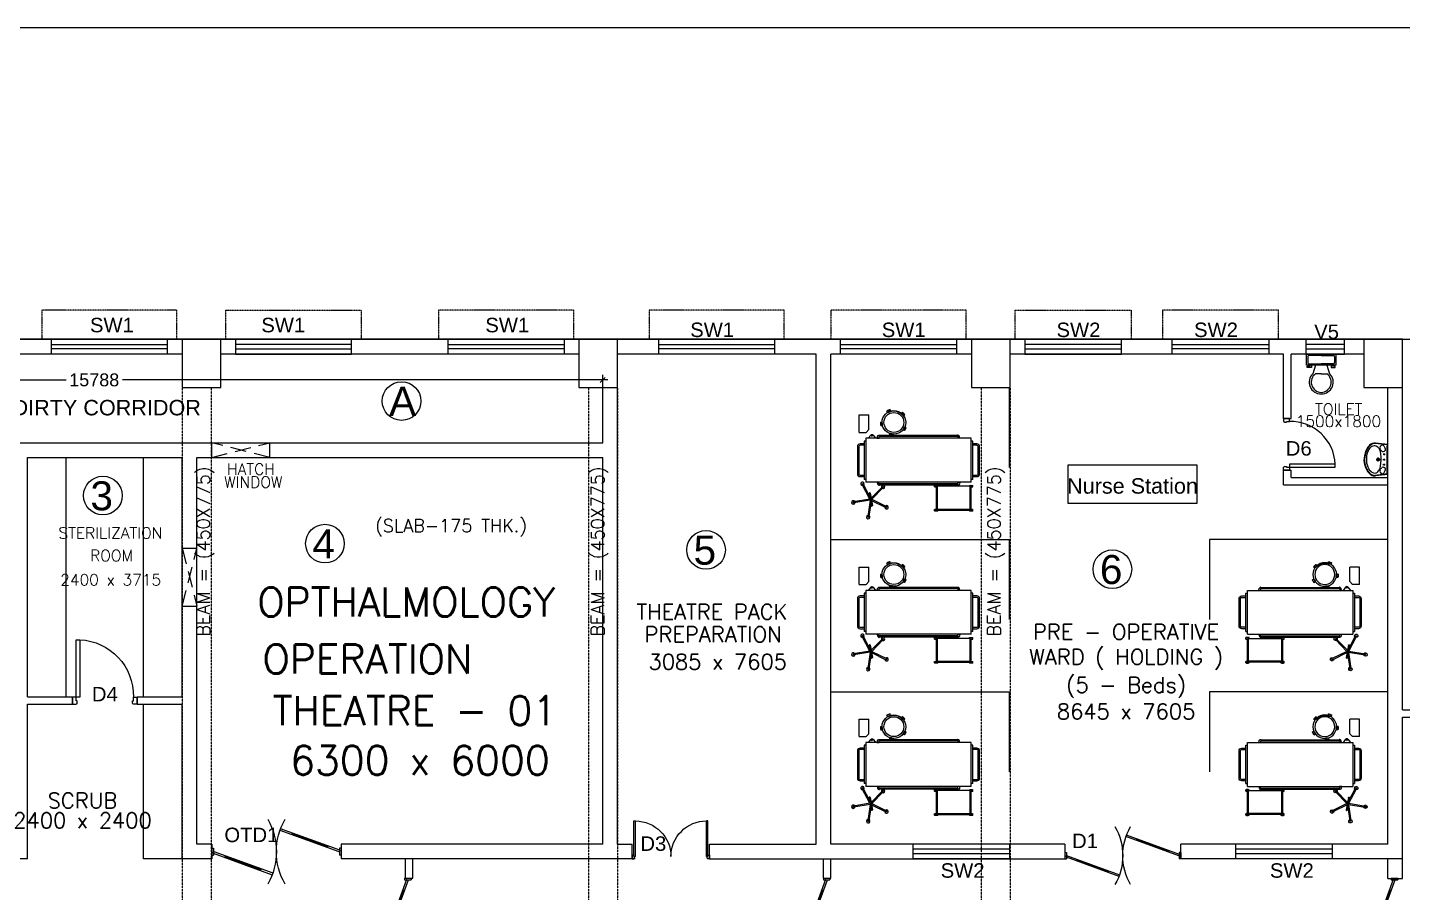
# Model space of a CAD drawing. Header units: inches. Extents: x 29 to 58722, y 13 to 52640.
# Drawn here: x 22475 to 43823, y 39215 to 52640 of the extents above; entities that cross this region are included whole.
import ezdxf
from ezdxf.enums import TextEntityAlignment as Align

# ---------------------------------------------------------------- set-up
doc = ezdxf.new("R2010")
doc.units = ezdxf.units.IN
doc.header["$MEASUREMENT"] = 0
doc.linetypes.add('DASHED', pattern=[0.75, 0.5, -0.25])
for name, color, linetype in [('BEAMS', 1, 'Continuous'), ('Beds', 33, 'Continuous'), ('Cal Hat', 8, 'Continuous'), ('chajja', 7, 'Continuous'), ('Counter', 7, 'Continuous'), ('DIMEN', 5, 'Continuous'), ('DOOR', 32, 'Continuous'), ('FURN', 32, 'Continuous'), ('furniture', 33, 'Continuous'), ('joinery', 7, 'Continuous'), ('LA-column', 3, 'Continuous'), ('LOADING', 140, 'Continuous'), ('P-Wall', 8, 'Continuous'), ('PARTI', 21, 'Continuous'), ('TEXT', 6, 'Continuous'), ('Toi-Euip', 8, 'Continuous'), ('toi-fix', 46, 'Continuous'), ('Walls', 7, 'Continuous'), ('WIN', 151, 'Continuous'), ('Window', 4, 'Continuous')]:
    doc.layers.add(name, color=color, linetype=linetype)
doc.styles.add('ari', font='arial.ttf')
doc.styles.add('ARIAL', font='arial.ttf')
doc.styles.add('ROMANS', font='romans.shx')
doc.linetypes.add('ZIGZAG', pattern='A,0.0001,-0.2,[131,ltypeshp.shx,S=0.2,R=0,X=-0.2,Y=0],-0.4,[131,ltypeshp.shx,S=0.2,R=180,X=0.2,Y=0],-0.2', length=0.8001)
doc.dimstyles.new('int. dim', dxfattribs={"dimtxt": 450, "dimasz": 80, "dimexe": 80, "dimexo": 0, "dimgap": 70, "dimtad": 0, "dimdec": 0, "dimzin": 12, "dimdsep": 46, "dimtxsty": 'ari', "dimblk": 'OBLIQUE', "dimcen": 2, "dimdle": 80, "dimclrd": 256, "dimclre": 256, "dimclrt": 6, "dimadec": 0, "dimazin": 0, "dimtfac": 1, "dimtdec": 0, "dimtix": 1, "dimtmove": 2, "dimatfit": 3, "dimfxl": 1, "dimtolj": 1, "dimtzin": 0, "dimlwd": -1, "dimlwe": -1, "dimarcsym": 0})

# ---------------------------------------------------------------- blocks, each defined once
blk = doc.blocks.new('Z$W@#5624')
at = {"layer": 'DOOR'}
for p, q in [((19, 470), (840, 769)), ((28, 446), (849, 745)), ((188, 518), (680, 697)), ((676, 709), (685, 685)), ((0, 400), (0, 499)), ((0, 499), (25, 499)), ((0, 400), (25, 400)), ((19, 470), (28, 446)), ((25, 400), (25, 499)), ((183, 529), (192, 506)), ((1770, 453), (949, 154)), ((1779, 429), (957, 130)), ((1614, 369), (1606, 393)), ((1779, 429), (1770, 453)), ((1798, 499), (1773, 499)), ((1773, 400), (1773, 499)), ((1798, 400), (1773, 400)), ((1798, 400), (1798, 499)), ((1113, 214), (1122, 190)), ((1610, 381), (1117, 202))]:
    blk.add_line(p, q, dxfattribs=at)
at = {"layer": 'DOOR', "color": 145}
for centre, start_param, end_param in [((0, 449), 2.617994, 3.665191), ((1798, 449), -0.523599, 0.523599)]:
    blk.add_ellipse(centre, major_axis=(-899, 0), ratio=1, start_param=start_param, end_param=end_param, dxfattribs=at)
blk = doc.blocks.new('HF12177-P')
for p, q in [((-0.02, -0.007), (-0.189, 0.225)), ((0, 0), (-0.172, 0.237)), ((0, 0), (0.172, 0.237)), ((0.02, -0.007), (0.189, 0.225)), ((-0.063, -0.027), (-0.295, -0.102)), ((-0.01, -0.031), (-0.289, -0.121)), ((-0.12, -0.015), (-0.12, -0.019)), ((-0.112, -0.007), (0.112, -0.007)), ((-0.112, -0.027), (0.112, -0.027)), ((-0.1, -0.007), (-0.1, -0.027)), ((-0.01, -0.031), (-0.01, -0.324)), ((0.01, -0.031), (0.01, -0.324)), ((0.01, -0.031), (0.289, -0.121)), ((0.063, -0.027), (0.295, -0.102)), ((0.1, -0.007), (0.1, -0.027)), ((0.12, -0.015), (0.12, -0.019))]:
    blk.add_line(p, q)
for centre, radius, start, end in [((-0.185, 0.238), 0.03, 325.4712, 286.5288), ((0.185, 0.238), 0.03, 253.4712, 214.5288), ((-0.182, 0.23), 0.008, 126.3733, 216), ((0, -0.017), 0.315, 125.6267, 126.3733), ((-0.179, 0.233), 0.008, 36, 125.6267), ((0.179, 0.233), 0.008, 54.3733, 144), ((0, -0.017), 0.315, 53.6267, 54.3733), ((0.182, 0.23), 0.008, 324, 53.6267), ((-0.3, -0.114), 0.03, 37.4712, 358.5288), ((-0.293, -0.11), 0.008, 108, 197.6267), ((0, -0.017), 0.315, 197.6267, 198.3733), ((-0.291, -0.114), 0.008, 198.3733, 288), ((-0.112, -0.015), 0.008, 90, 180), ((-0.112, -0.019), 0.008, 180, 270), ((0.112, -0.015), 0.008, 0, 90), ((0.112, -0.019), 0.008, 270, 0), ((0.3, -0.114), 0.03, 181.4712, 142.5288), ((0.291, -0.114), 0.008, 252, 341.6267), ((0.293, -0.11), 0.008, 342.3733, 72), ((0, -0.017), 0.315, 341.6267, 342.3733), ((0, -0.332), 0.03, 109.4712, 70.5288), ((-0.002, -0.324), 0.008, 180, 269.6267), ((0, -0.017), 0.315, 269.6267, 270.3733), ((0.002, -0.324), 0.008, 270.3733, 0)]:
    blk.add_arc(centre, radius, start, end)
blk = doc.blocks.new('HF10037A-P')
for p, q in [((-0.216, 0.279), (-0.23, 0.221)), ((-0.216, 0.279), (-0.192, 0.273)), ((-0.192, 0.273), (-0.206, 0.215)), ((-0.03, 0.413), (-0.03, 0.388)), ((0.03, 0.413), (-0.03, 0.413)), ((0.03, 0.388), (-0.03, 0.388)), ((0.03, 0.413), (0.03, 0.388)), ((0.191, 0.27), (0.215, 0.277)), ((0.191, 0.27), (0.209, 0.212)), ((0.215, 0.277), (0.233, 0.22)), ((-0.23, 0.221), (-0.206, 0.215)), ((-0.164, 0.006), (-0.149, 0.026)), ((-0.164, 0.006), (-0.116, -0.03)), ((-0.149, 0.026), (-0.101, -0.01)), ((0.096, -0.011), (0.146, 0.023)), ((0.111, 0.011), (0.116, 0.003)), ((0.111, -0.031), (0.16, 0.003)), ((0.16, 0.003), (0.146, 0.023)), ((0.191, 0.237), (0.2, 0.24)), ((0.209, 0.212), (0.233, 0.22)), ((-0.116, -0.03), (-0.101, -0.01)), ((0.111, -0.031), (0.096, -0.011))]:
    blk.add_line(p, q)
for radius in [0.21, 0.177]:
    blk.add_circle((0, 0.177), radius)
for centre, radius, start, end in [((-0.138, 0.229), 0.0925, 147.3419, 185.1912), ((-0.284, 0.265), 0.0925, 327.3419, 5.1912), ((0, 0.325), 0.0925, 71.0754, 108.9246), ((0, 0.475), 0.0925, 251.0754, 288.9246), ((0.284, 0.268), 0.0925, 178.8412, 216.6904), ((0.141, 0.222), 0.0925, 358.8412, 36.6904), ((-0.087, 0.058), 0.0925, 214.1875, 252.0368), ((-0.177, -0.062), 0.0925, 34.1875, 72.0368), ((0.171, -0.066), 0.0925, 105.5121, 143.3614), ((0, 0.177), 0.2, 303.6037, 17.3657), ((0.086, 0.058), 0.0925, 285.5121, 323.3614)]:
    blk.add_arc(centre, radius, start, end)
blk = doc.blocks.new('ME17678-P')
at = {"layer": 'furniture', "color": 21}
for p, q in [((-0.05, 0.175), (0.26, 0.175)), ((-0.05, 0.175), (-0.05, 0.05)), ((0, 0), (-0.05, 0.05)), ((0, 0), (0.26, 0)), ((0.26, 0.175), (0.26, 0))]:
    blk.add_line(p, q, dxfattribs=at)
blk = doc.blocks.new('A$C6969112B')
at = {"layer": 'furniture', "color": 8}
for p, q in [((428, 1689), (478, 1729)), ((478, 1766), (1160, 1766)), ((478, 131), (478, 1766)), ((521, 1793), (1116, 1793)), ((521, 1766), (521, 1793)), ((1116, 1766), (1116, 1793)), ((1160, 131), (1160, 1766)), ((428, 1654), (478, 1615)), ((432, 1559), (432, 1557)), ((434, 343), (434, 1557)), ((451, 343), (451, 1557)), ((453, 1559), (453, 1557)), ((476, 1595), (476, 1561)), ((1162, 1595), (1162, 1561)), ((1185, 1559), (1185, 1557)), ((1186, 343), (1186, 1557)), ((1204, 343), (1204, 1557)), ((1205, 1559), (1205, 1557)), ((1234, 703), (1212, 703)), ((1212, 703), (1212, 650)), ((1223, 650), (1212, 650)), ((1223, 131), (1223, 676)), ((1223, 676), (1594, 676)), ((1223, 659), (1577, 659)), ((1234, 703), (1234, 676)), ((1577, 659), (1577, 148)), ((1605, 703), (1583, 703)), ((1583, 703), (1583, 676)), ((1594, 676), (1594, 131)), ((1605, 650), (1594, 650)), ((1605, 703), (1605, 650)), ((432, 340), (432, 343)), ((453, 340), (453, 343)), ((476, 304), (476, 339)), ((1162, 304), (1162, 339)), ((1185, 340), (1185, 343)), ((1205, 340), (1205, 343)), ((1160, 131), (478, 131)), ((521, 105), (521, 131)), ((1116, 105), (521, 105)), ((1116, 105), (1116, 131)), ((1223, 157), (1212, 157)), ((1212, 157), (1212, 105)), ((1234, 105), (1212, 105)), ((1577, 148), (1223, 148)), ((1594, 131), (1223, 131)), ((1234, 131), (1234, 105)), ((1583, 131), (1583, 105)), ((1605, 105), (1583, 105)), ((1605, 157), (1594, 157)), ((1605, 157), (1605, 105))]:
    blk.add_line(p, q, dxfattribs=at)
for points in [[(565, 1793), (565, 1854, -0.414214), (608, 1897), (1029, 1897, -0.414214), (1073, 1854), (1073, 1793)], [(587, 1793), (587, 1854, -0.414214), (608, 1875), (1029, 1875, -0.414214), (1051, 1854), (1051, 1793)], [(476, 1593), (451, 1585, 0.318781), (430, 1563), (430, 1559), (455, 1559), (455, 1563), (476, 1563)], [(1162, 1593), (1186, 1585, -0.318781), (1208, 1563), (1208, 1559), (1182, 1559), (1182, 1563), (1162, 1563)], [(476, 307), (451, 314, -0.318781), (430, 336), (430, 340), (455, 340), (455, 336), (476, 336)], [(1162, 307), (1186, 314, 0.318781), (1208, 336), (1208, 340), (1182, 340), (1182, 336), (1162, 336)], [(1073, 105), (1073, 44, -0.414214), (1029, 0), (608, 0, -0.414214), (565, 44), (565, 105)], [(1051, 105), (1051, 44, -0.414214), (1029, 22), (608, 22, -0.414214), (587, 44), (587, 105)]]:
    blk.add_lwpolyline(points, format="xyb", dxfattribs=at)
for points in [[(432, 1557), (453, 1557)], [(476, 1595), (478, 1595)], [(476, 1561), (478, 1561)], [(1162, 1595), (1160, 1595)], [(1162, 1561), (1160, 1561)], [(1205, 1557), (1185, 1557)], [(432, 343), (453, 343)], [(476, 339), (478, 339)], [(476, 304), (478, 304)], [(1162, 339), (1160, 339)], [(1162, 304), (1160, 304)], [(1205, 343), (1185, 343)]]:
    blk.add_lwpolyline(points, dxfattribs=at)
blk.add_circle((435, 1672), 9.27, dxfattribs=at)
for centre, radius, start, end in [((441, 1672), 21.4, 125.427, 234.573), ((1289, 676), 80.7, 161.0754, 198.9246), ((1158, 676), 80.7, 0, 18.9246), ((1660, 676), 80.7, 161.0754, 180), ((1529, 676), 80.7, 341.0754, 18.9246), ((1289, 131), 80.7, 161.0754, 198.9246), ((1158, 131), 80.7, 341.0754, 0), ((1660, 131), 80.7, 180, 198.9246), ((1529, 131), 80.7, 341.0754, 18.9246)]:
    blk.add_arc(centre, radius, start, end, dxfattribs=at)
at = {"layer": 'LOADING', "color": 8, "yscale": 872.7299101983663, "zscale": 872.7299101979671}
for name, p, xscale, rotation in [('HF12177-P', (1425, 1676), -872.7299101979006, 170.2976301882088), ('HF10037A-P', (215, 1178), -872.7299102004868, 353.6512974186875)]:
    blk.add_blockref(name, p, dxfattribs=dict(at, xscale=xscale, rotation=rotation))
at = {"layer": 'LOADING', "color": 8, "xscale": -872.7299101983663, "yscale": 872.7299101983663, "zscale": 872.7299101979671}
blk.add_blockref('ME17678-P', (343, 1719), dxfattribs=at)
blk = doc.blocks.new('A$C627C057E')
at = {"layer": 'Window', "linetype": 'Continuous'}
for p, q in [((750, 230), (-750, 230)), ((-750, 230), (-750, 0)), ((750, 230), (750, 0)), ((750, 153), (-750, 153)), ((750, 77), (-750, 77)), ((750, 0), (-750, 0))]:
    blk.add_line(p, q, dxfattribs=at)
blk = doc.blocks.new('Z$W@#1275')
at = {"layer": 'DOOR'}
for p, q in [((73, 1500), (0, 1500)), ((0, 1500), (0, 1467)), ((0, 1467), (2, 1467)), ((11, 1456), (11, 1458)), ((11, 1456), (47, 1456)), ((47, 1467), (736, 1467)), ((47, 1467), (47, 1439)), ((47, 1456), (47, 1467)), ((47, 1467), (73, 1467)), ((47, 1439), (736, 1439)), ((73, 1467), (73, 1500)), ((736, 1467), (736, 1439)), ((0, 33), (2, 33)), ((0, 0), (0, 33)), ((73, 0), (0, 0)), ((11, 44), (11, 42)), ((11, 44), (47, 44)), ((47, 61), (736, 61)), ((47, 33), (47, 61)), ((47, 44), (47, 33)), ((47, 33), (736, 33)), ((47, 33), (73, 33)), ((73, 33), (73, 0)), ((736, 33), (736, 61))]:
    blk.add_line(p, q, dxfattribs=at)
for centre, start, end in [((11, 1467), 180, 270), ((11, 33), 90, 180)]:
    blk.add_arc(centre, 9.13, start, end, dxfattribs=at)
at = {"layer": 'DOOR', "color": 145}
for centre, start, end in [((47, 1439), 270, 0), ((47, 61), 0, 90)]:
    blk.add_arc(centre, 689, start, end, dxfattribs=at)
blk = doc.blocks.new('1000')
at = {"layer": 'DOOR'}
for p, q in [((0, -100), (0, 0)), ((0, 0), (50, 0)), ((50, -100), (0, -100)), ((50, 0), (50, -2)), ((63, -49), (50, -49)), ((50, -49), (50, -100)), ((50, -100), (50, -901)), ((100, -100), (50, -100)), ((63, -13), (61, -13)), ((63, -13), (63, -49)), ((100, -901), (100, -100)), ((837, -13), (837, -49)), ((837, -13), (839, -13)), ((837, -49), (850, -49)), ((850, 0), (850, -2)), ((900, 0), (850, 0)), ((850, -49), (850, -100)), ((850, -100), (900, -100)), ((900, -100), (900, 0)), ((50, -901), (100, -901))]:
    blk.add_line(p, q, dxfattribs=at)
for centre, major_axis, start_param, end_param in [((50, -13), (-7.95, 7.95), 3.926991, 5.497787), ((850, -13), (7.95, 7.95), 0.785398, 2.356194)]:
    blk.add_ellipse(centre, major_axis=major_axis, ratio=1, start_param=start_param, end_param=end_param, dxfattribs=at)
at = {"layer": 'DOOR', "color": 145}
blk.add_ellipse((64, -115), major_axis=(-520, 590), ratio=1, start_param=2.464943, end_param=4.009476, dxfattribs=at)
blk = doc.blocks.new('A$C5FEC0201')
at = {"layer": 'Toi-Euip'}
for p, q in [((0, 473), (185, 494)), ((0, 465), (191, 487)), ((0, 473), (0, 21)), ((10, 458), (10, 40)), ((72, 323), (39, 323)), ((72, 248), (39, 248)), ((54, 310), (54, 337)), ((54, 236), (54, 262)), ((173, 246), (112, 246)), ((143, 277), (143, 216)), ((0, 29), (191, 7)), ((0, 21), (185, 0)), ((67, 169), (39, 169)), ((54, 156), (54, 183))]:
    blk.add_line(p, q, dxfattribs=at)
for centre, radius in [((54, 323), 6.43), ((54, 248), 6.43), ((143, 246), 21.6), ((143, 246), 15.5), ((143, 246), 10.9), ((54, 169), 6.43)]:
    blk.add_circle(centre, radius, dxfattribs=at)
for centre, radius, start, end in [((-15, 454), 24.7, 11.1451, 53.7785), ((155, 371), 126, 140.5982, 160.4136), ((76, 442), 20.7, 62.4908, 153.191), ((68, 406), 56.9, 34.9669, 71.6496), ((120, 410), 8.6, 136.0403, 216.1074), ((101, 427), 17.9, 320.4642, 39.5358), ((203, 375), 80.1, 113.693, 156.3813), ((191, 356), 94.7, 75.5854, 102.6546), ((195, 411), 83.2, 73.2392, 96.9959), ((198, 409), 78.1, 56.7911, 95.1402), ((173, 329), 126, 27.7975, 70.6946), ((197, 387), 106, 42.34, 78.5521), ((182, 367), 123, 31.8415, 61.2146), ((66, 263), 287, 13.6801, 43.1199), ((135, 301), 200, 16.9894, 40.6854), ((66, 397), 34, 151.9192, 201.3561), ((75, 413), 49.2, 215.0585, 257.193), ((73, 396), 31.9, 253.9654, 299.9209), ((114, 361), 26.8, 118.2715, 163.614), ((898, 213), 801, 171.2228, 177.52), ((830, 250), 732, 180.2431, 185.5482), ((107, 378), 8.55, 353.1526, 127.3039), ((273, 323), 167, 149.5902, 175.9719), ((121, 409), 8.72, 204.5104, 300.3287), ((73, 260), 247, 0.5187, 31.0564), ((23, 243), 298, 335.4107, 3.8454), ((45, 247), 303, 336.1951, 21.8497), ((83, 251), 274, 347.1391, 16.8516), ((-16, 41), 25.7, 308.7487, 358.5796), ((66, 95), 34, 158.6439, 208.0808), ((75, 79), 49.2, 102.807, 144.9415), ((155, 121), 126, 199.5864, 219.4018), ((76, 50), 20.7, 206.809, 297.5092), ((73, 96), 31.9, 60.0791, 106.0346), ((68, 86), 56.9, 288.3504, 325.0331), ((114, 132), 26.8, 196.386, 241.7285), ((397, 201), 296, 184.2321, 193.8267), ((107, 113), 7.39, 228.2984, 348.6803), ((218, 146), 110, 188.0202, 245.0221), ((120, 82), 8.6, 143.8926, 223.9597), ((121, 84), 7.73, 75.1523, 157.9307), ((101, 65), 17.9, 320.4642, 39.5358), ((200, 112), 70.9, 246.7779, 302.4081), ((198, 99), 99.5, 262.3942, 318.6169), ((196, 102), 94.4, 267.2238, 318.0895), ((164, 170), 140, 301.8603, 338.3132), ((67, 229), 275, 316.2173, 337.6674), ((60, 236), 294, 316.3845, 351.023)]:
    blk.add_arc(centre, radius, start, end, dxfattribs=at)
blk = doc.blocks.new('A$C70ED7303')
at = {"layer": 'toi-fix', "color": 8}
for p, q in [((0, 0), (229, 0)), ((229, 0), (229, -174)), ((-229, 0), (0, 0)), ((-229, -174), (-229, 0)), ((229, -174), (-229, -174)), ((-218, -207), (-218, -185)), ((-218, -185), (-174, -185)), ((-153, -207), (-218, -207)), ((-207, -44), (-207, -131)), ((0, -22), (-185, -22)), ((-185, -153), (0, -153)), ((-174, -185), (-174, -174)), ((-153, -174), (-153, -207)), ((-87, -174), (-131, -305)), ((0, -22), (185, -22)), ((185, -153), (0, -153)), ((87, -174), (131, -305)), ((153, -174), (153, -207)), ((153, -207), (218, -207)), ((174, -185), (174, -174)), ((218, -185), (174, -185)), ((207, -44), (207, -131)), ((218, -207), (218, -185)), ((0, -305), (-87, -305)), ((0, -305), (87, -305))]:
    blk.add_line(p, q, dxfattribs=at)
for centre, major_axis, start_param, end_param in [((-188, -41), (13.6, -13.6), 2.214297, 4.068888), ((-188, -134), (-13.6, -13.6), 5.35589, 7.21048), ((188, -41), (13.6, -13.6), 0.643501, 2.498091), ((188, -134), (-13.6, -13.6), 0.643501, 2.498091), ((-7, -436), (-128, -128), 4.686239, 7.105146), ((5, -435), (-113, -113), 4.541602, 7.039318), ((7, -436), (56, -172), -0.351019, 2.067888), ((-5, -435), (-113, -113), 0.814663, 3.31238)]:
    blk.add_ellipse(centre, major_axis=major_axis, ratio=1, start_param=start_param, end_param=end_param, dxfattribs=at)
blk = doc.blocks.new('A$C6C0004E6')
at = {"layer": 'DOOR', "color": 161, "linetype": 'Continuous'}
for p, q in [((-900, 0), (-900, 230)), ((0, 0), (0, 230))]:
    blk.add_line(p, q, dxfattribs=at)
at = {"layer": 'DOOR', "color": 161, "linetype": 'DASHED', "ltscale": 500}
for p, q in [((-900, 0), (0, 230)), ((0, 0), (-900, 230))]:
    blk.add_line(p, q, dxfattribs=at)
blk = doc.blocks.new('_Oblique')
at = {"color": 0, "linetype": 'ByBlock', "lineweight": -2}
blk.add_line((-0.5, -0.5), (0.5, 0.5), dxfattribs=at)
blk = doc.blocks.new('*D50')
at = {"layer": 'BEAMS'}
for p, q in [((15617, 47052), (15617, 47250)), ((31405, 47052), (31405, 47250)), ((15537, 47170), (23074, 47170)), ((31485, 47170), (23948, 47170))]:
    blk.add_line(p, q, dxfattribs=at)
at = {"layer": 'Defpoints', "color": 0}
for p in [(15617, 47052, 2), (31405, 47170), (31405, 47052)]:
    blk.add_point(p, dxfattribs=at)
at = {"layer": 'BEAMS', "xscale": 80, "yscale": 80, "zscale": 80, "rotation": 180}
blk.add_blockref('_Oblique', (15617, 47170), dxfattribs=at)
at = {"layer": 'BEAMS', "xscale": 80, "yscale": 80, "zscale": 80}
blk.add_blockref('_Oblique', (31405, 47170), dxfattribs=at)
at = {"layer": 'BEAMS', "color": 6, "insert": (23511, 47170), "char_height": 200, "attachment_point": 5, "style": 'ari'}
blk.add_mtext('\\A1;15788', dxfattribs=at)

msp = doc.modelspace()

# ---------------------------------------------------------------- linework, layer by layer
msp.add_lwpolyline([(9006.942, 48261.749), (15997.077, 48261.749), (15997.077, 47801.721), (49686.991, 47801.69)])
at = {"layer": 'BEAMS', "linetype": 'DASHED'}
for p, q in [((24874.58, 47051.763, 2.39), (24874.58, 37336.725, 2.39)), ((25324.58, 47051.763, 2.39), (25324.58, 37336.725, 2.39)), ((31185.081, 47051.763, 2.39), (31185.081, 37336.725, 2.39)), ((31635.081, 47051.763, 2.39), (31635.081, 37336.725, 2.39)), ((37279.081, 47051.759, 2.39), (37279.081, 37336.722, 2.39)), ((37729.081, 47051.759, 2.39), (37729.081, 37336.722, 2.39))]:
    msp.add_line(p, q, dxfattribs=at)
at = {"layer": 'BEAMS', "color": 6}
msp.add_lwpolyline([(28.849, 52640.385), (58722.019, 52640.385), (58722.019, 6039.12), (28.849, 6039.12)], close=True, dxfattribs=at)
at = {"layer": 'Beds', "linetype": 'ZIGZAG', "ltscale": 0.6}
for p, q in [((37717.57, 47053.481), (37717.57, 45810.981)), ((34949.333, 44691.345), (37717.57, 44691.345)), ((37717.57, 44693.185), (37717.57, 43450.685)), ((40824.75, 44693.185), (40824.75, 43450.685)), ((43592.987, 44691.345), (40824.75, 44691.345)), ((34949.333, 42329.208), (37717.57, 42329.208)), ((37717.57, 42331.049), (37717.57, 41088.549)), ((40824.75, 42331.049), (40824.75, 41088.549)), ((43592.987, 42329.208), (40824.75, 42329.208))]:
    msp.add_line(p, q, dxfattribs=at)
at = {"layer": 'Cal Hat', "color": 1, "lineweight": 25}
for centre in [(28282.223, 46842.604), (23644.961, 45376.26), (27092.543, 44629.284), (33009.961, 44532.612), (39318.082, 44232.429)]:
    msp.add_circle(centre, 300, dxfattribs=at)
at = {"layer": 'chajja', "color": 7, "linetype": 'DASHED', "ltscale": 0.5}
for points in [[(24794.58, 47801.722), (24794.58, 48251.722), (22694.58, 48251.722), (22694.58, 47801.722)], [(25554.58, 47801.722), (25554.58, 48251.722), (27654.58, 48251.722), (27654.58, 47801.722)], [(30955.081, 47801.722), (30955.081, 48251.722), (28855.081, 48251.722), (28855.081, 47801.722)], [(34225.162, 47801.722), (34225.162, 48251.722), (32125.162, 48251.722), (32125.162, 47801.722)], [(37049.081, 47801.691), (37049.081, 48251.691), (34949.081, 48251.691), (34949.081, 47801.691)], [(37809.081, 47801.691), (37809.081, 48251.691), (39609.081, 48251.691), (39609.081, 47801.691)], [(41897.987, 47801.691), (41897.987, 48251.691), (40097.987, 48251.691), (40097.987, 47801.691)]]:
    msp.add_lwpolyline(points, dxfattribs=at)
at = {"layer": 'Counter', "linetype": 'Continuous', "elevation": 10.814}
msp.add_lwpolyline([(38630.272, 45853.835), (40630.272, 45853.835), (40630.272, 45253.835), (38630.272, 45253.835)], close=True, dxfattribs=at)
at = {"layer": 'FURN', "linetype": 'Continuous'}
msp.add_lwpolyline([(38630.272, 45853.835), (40630.272, 45853.835), (40630.272, 45253.835), (38630.272, 45253.835)], close=True, dxfattribs=at)
at = {"layer": 'LA-column', "color": 2, "elevation": 2.39}
for points in [[(25474.58, 47051.763), (25474.58, 47801.763), (24874.58, 47801.763), (24874.58, 47051.763)], [(31635.081, 47051.763), (31635.081, 47801.763), (31035.081, 47801.763), (31035.081, 47051.763)], [(37729.081, 47051.759), (37729.081, 47801.759), (37129.081, 47801.759), (37129.081, 47051.759)], [(43823.081, 47051.763), (43823.081, 47801.763), (43223.081, 47801.763), (43223.081, 47051.763)]]:
    msp.add_lwpolyline(points, close=True, dxfattribs=at)
at = {"layer": 'PARTI'}
for p, q in [((25226.991, 47051.796), (25226.991, 47051.783)), ((25226.991, 47051.796), (25226.991, 47051.783)), ((25341.991, 47051.783), (25341.991, 47051.796)), ((25341.991, 47051.783), (25341.991, 47051.796))]:
    msp.add_line(p, q, dxfattribs=at)
at = {"layer": 'Walls'}
for p, q in [((24874.552, 47801.721), (15997.077, 47801.721)), ((31035.081, 47801.721), (25474.58, 47801.721)), ((37129.081, 47801.721), (31634.991, 47801.721)), ((43223.081, 47801.721), (37729.081, 47801.721)), ((24874.552, 47571.721), (19376.901, 47571.721)), ((31035.081, 47571.721), (25474.58, 47571.721)), ((34719.333, 47571.721), (31634.991, 47571.721)), ((37129.081, 47571.721), (34949.333, 47571.721)), ((41977.987, 47571.721), (37729.081, 47571.721)), ((43223.081, 47571.721), (42092.987, 47571.721)), ((15617.077, 46196.243, 2.612), (31404.991, 46195.545))]:
    msp.add_line(p, q, dxfattribs=at)
at = {"layer": 'Walls', "linetype": 'Continuous'}
for p, q in [((34719.334, 39966.663), (34719.333, 47571.721)), ((34949.334, 39966.539), (34949.333, 47571.721)), ((41977.987, 46571.75), (41977.987, 47571.721)), ((42092.987, 46571.75), (42092.987, 47571.721)), ((31404.991, 46195.545), (31404.991, 47051.77)), ((31634.991, 39966.664), (31635.081, 47051.763, 2.39)), ((43592.987, 44956.844), (43592.987, 47052.667)), ((43822.987, 42051.645), (43822.987, 47052.667)), ((22474.548, 42251.749, 4.134), (22474.548, 45965.911, 7.743)), ((23074.549, 42251.749, 2.98), (23074.548, 45965.911, 7.743)), ((24274.49, 42251.749, 1.238), (24274.49, 45966.009, 4.846)), ((24874.49, 42251.749, 1.238), (24874.49, 45966.009, 4.846)), ((25104.49, 39966.751, -1.494), (25104.49, 45966.018, 4.846)), ((31404.992, 39966.566), (31404.991, 45966.253)), ((41977.987, 45541.75), (41977.987, 45771.75)), ((42092.987, 45656.75), (42092.987, 45771.75)), ((41977.987, 45541.75), (43592.987, 45541.75)), ((42092.987, 45656.75), (43592.987, 45656.75)), ((43592.987, 39966.539), (43592.987, 45137.503)), ((22474.548, 42251.749, 3.141), (23174.327, 42251.749, 2.02)), ((22474.549, 39736.751, 1.159), (22474.548, 42136.749, 4.013)), ((22474.548, 42136.749, 3.141), (23174.327, 42136.749, 2.02)), ((23174.327, 42136.749, 2.02), (23174.327, 42251.749, 2.02)), ((24174.711, 42136.749, 2.02), (24174.711, 42251.749, 2.02)), ((24174.711, 42251.749, 2.02), (24874.49, 42251.749, 3.141)), ((24174.711, 42136.749, 2.02), (24874.49, 42136.749, 3.141)), ((24274.49, 39736.689, -1.737), (24274.49, 42136.749, 1.116)), ((24874.49, 39736.689, -1.737), (24874.49, 42136.749, 1.116)), ((43822.987, 42051.645), (43937.488, 42051.645)), ((43822.987, 39736.539), (43822.987, 41936.645)), ((43822.987, 41936.645), (43937.488, 41936.645)), ((25334.49, 39966.662, -1.494), (25104.49, 39966.751, 1.917)), ((25334.49, 39966.751, -1.494), (25334.49, 39736.751, -1.494)), ((31404.992, 39966.566), (27344.49, 39966.451, -1.494)), ((27344.49, 39966.451, -1.494), (27344.49, 39736.451, -1.494)), ((31634.991, 39966.664), (31864.744, 39966.664)), ((31864.744, 39736.664), (31864.744, 39966.664)), ((33064.744, 39966.664), (34719.334, 39966.664)), ((33064.744, 39736.664), (33064.744, 39966.664)), ((38579.754, 39966.744), (34949.334, 39966.744)), ((38579.754, 39966.744), (38579.754, 39736.664)), ((43592.987, 39966.744), (40379.754, 39966.744)), ((40379.754, 39736.744), (40379.754, 39966.744)), ((22474.549, 39737.051, 3.785), (19446.901, 39737.004, 0.865)), ((24874.49, 39736.689, -0.811), (24274.49, 39736.689, -1.737)), ((25334.49, 39736.677, -1.494), (24874.49, 39736.689, -0.811)), ((31634.991, 39736.566), (27344.49, 39736.451, -1.494)), ((28342.632, 39736.845), (28342.632, 39736.765)), ((28342.632, 39436.517), (28342.632, 39736.376)), ((28457.632, 39436.508), (28457.632, 39736.367)), ((31864.744, 39736.664), (31404.991, 39736.664)), ((31908.991, 39736.664), (31864.744, 39736.664)), ((31908.991, 39736.566), (31908.991, 39736.664)), ((33064.744, 39736.664), (38579.754, 39736.664)), ((34834.334, 39736.744), (34834.334, 39736.664)), ((34834.334, 39436.415), (34834.334, 39736.275)), ((34949.334, 39436.406), (34949.334, 39736.266)), ((43822.987, 39736.744), (40379.754, 39736.744)), ((43592.987, 39434.398), (43592.987, 39736.744)), ((43822.987, 39434.398), (43822.987, 39736.744)), ((28342.632, 39436.517), (28457.632, 39436.508)), ((34834.334, 39436.415), (34949.334, 39436.406)), ((43592.987, 39434.398), (43822.987, 39434.398))]:
    msp.add_line(p, q, dxfattribs=at)
for points in [[(41977.987, 46571.75), (42092.987, 46571.75)], [(41977.987, 45771.75), (42092.987, 45771.75)]]:
    msp.add_lwpolyline(points, dxfattribs=at)
at = {"layer": 'Walls', "elevation": 7.743}
for points in [[(22474.548, 45965.917), (24874.49, 45966.009)], [(25104.49, 45966.018), (31404.991, 45966.253)]]:
    msp.add_lwpolyline(points, dxfattribs=at)
at = {"layer": 'WIN', "linetype": 'Continuous'}
for points in [[(22844.58, 47801.722), (24644.58, 47801.722), (24644.58, 47571.721), (22844.58, 47571.721)], [(22844.58, 47718.938), (24644.58, 47718.938), (24644.58, 47654.505), (22844.58, 47654.505)], [(27504.58, 47801.722), (25704.58, 47801.722), (25704.58, 47571.721), (27504.58, 47571.721)], [(27504.58, 47718.938), (25704.58, 47718.938), (25704.58, 47654.505), (27504.58, 47654.505)], [(29005.081, 47801.722), (30805.081, 47801.722), (30805.081, 47571.721), (29005.081, 47571.721)], [(29005.081, 47718.938), (30805.081, 47718.938), (30805.081, 47654.505), (29005.081, 47654.505)], [(32275.162, 47801.722), (34075.162, 47801.722), (34075.162, 47571.721), (32275.162, 47571.721)], [(32275.162, 47718.938), (34075.162, 47718.938), (34075.162, 47654.505), (32275.162, 47654.505)], [(35099.081, 47801.691), (36899.081, 47801.691), (36899.081, 47571.69), (35099.081, 47571.69)], [(35099.081, 47718.907), (36899.081, 47718.907), (36899.081, 47654.474), (35099.081, 47654.474)], [(39459.081, 47801.691), (37959.081, 47801.691), (37959.081, 47571.69), (39459.081, 47571.69)], [(39459.081, 47718.907), (37959.081, 47718.907), (37959.081, 47654.474), (39459.081, 47654.474)], [(40247.987, 47801.691), (41747.987, 47801.691), (41747.987, 47571.69), (40247.987, 47571.69)], [(40247.987, 47718.907), (41747.987, 47718.907), (41747.987, 47654.474), (40247.987, 47654.474)]]:
    msp.add_lwpolyline(points, close=True, dxfattribs=at)
at = {"layer": 'WIN', "linetype": 'Continuous', "elevation": 2.848}
for points in [[(42922.995, 47801.69), (42322.995, 47801.69), (42322.995, 47571.69), (42922.995, 47571.69)], [(42922.995, 47720.349), (42322.995, 47720.349), (42322.995, 47653.031), (42922.995, 47653.031)]]:
    msp.add_lwpolyline(points, close=True, dxfattribs=at)

# ---------------------------------------------------------------- block references
at = {"layer": 'DIMEN', "xscale": -0.8000117540359497, "yscale": 0.8000117540359497, "zscale": 0.8000117540359497, "rotation": 270}
msp.add_blockref('Z$W@#1275', (31864.744, 39736.664), dxfattribs=at)
at = {"layer": 'DOOR', "linetype": 'Continuous'}
for name, p, xscale, yscale, zscale, rotation in [('1000', (41977.987, 45771.75), 0.888874698430323, 0.8888746984302998, 0.888874698430323, 90.0000130869581), ('1000', (23174.327, 42136.749, 2.02), -1.111537974327832, 1.111537974327803, 1.111537974327832, 179.9999867502544), ('Z$W@#5624', (25334.49, 40350.618, -1.494), -1.118059320375323, 1.118059320375323, 1.118059320375323, 180), ('Z$W@#5624', (38579.754, 40236.744), -1.001247152686119, 1.001247152686119, 1.001247152686119, 180), ('Z$W@#5624', (27929.632, 37636.517), -1.001247152686119, 1.001247152686119, 1.001247152686119, 270), ('Z$W@#5624', (34434.334, 37636.415), -1.001247152686119, 1.001247152686119, 1.001247152686119, 270), ('Z$W@#5624', (43248.645, 37635.398), -1.001247152686119, 1.001247152686119, 1.001247152686119, 270)]:
    msp.add_blockref(name, p, dxfattribs=dict(at, xscale=xscale, yscale=yscale, zscale=zscale, rotation=rotation))
at = {"layer": 'P-Wall', "xscale": -1, "rotation": 90}
for p in [(37257.49, 46742.908), (37257.49, 44382.612), (37257.49, 42020.476)]:
    msp.add_blockref('A$C6969112B', p, dxfattribs=at)
at = {"layer": 'P-Wall', "rotation": 270}
for p in [(41284.83, 44382.612), (41284.83, 42020.476)]:
    msp.add_blockref('A$C6969112B', p, dxfattribs=at)
at = {"layer": 'Toi-Euip', "xscale": 1.032431937754154, "yscale": 1.032431937754154, "zscale": 1.032431937754154, "rotation": 180}
msp.add_blockref('A$C5FEC0201', (43592.986, 46190.839), dxfattribs=at)
at = {"layer": 'toi-fix', "linetype": 'Continuous'}
msp.add_blockref('A$C70ED7303', (42560.959, 47571.69), dxfattribs=at)
at = {"layer": 'WIN', "linetype": 'Continuous', "xscale": -1, "rotation": 180}
for p in [(36974.638, 39966.744), (41984.871, 39966.744)]:
    msp.add_blockref('A$C627C057E', p, dxfattribs=at)
at = {"layer": 'Window', "linetype": 'Continuous', "xscale": -1}
msp.add_blockref('A$C6C0004E6', (25334.49, 45965.917, -0.048), dxfattribs=at)
at = {"layer": 'Window', "linetype": 'Continuous', "xscale": -1, "rotation": 270}
msp.add_blockref('A$C6C0004E6', (24874.49, 44558.879, 3.359), dxfattribs=at)

# ---------------------------------------------------------------- texts
at = {"layer": 'BEAMS', "char_height": 200, "width": 4121.57807, "attachment_point": 2, "rotation": 90, "style": 'ROMANS'}
for insert in [(25104.49, 44508.608, 3.306), (31225.418, 44508.608, 3.306), (37380.756, 44508.608, 3.306)]:
    msp.add_mtext('BEAM = (450X775)', dxfattribs=dict(at, insert=insert))
at = {"layer": 'Cal Hat', "color": 1, "style": 'ARIAL'}
for s, p in [('A', (28088.619, 46613.189)), ('3', (23451.357, 45146.845)), ('4', (26898.939, 44399.869)), ('5', (32816.357, 44303.197)), ('6', (39124.478, 44003.014))]:
    msp.add_text(s, height=450.295, dxfattribs=at).set_placement(p)
at = {"layer": 'joinery', "style": 'ari'}
for s, p in [('SW1', (23785.184, 47909.457)), ('SW1', (26445.723, 47909.457)), ('SW1', (29923.591, 47909.457)), ('SW1', (33104.671, 47835.71)), ('SW1', (36078.59, 47835.679)), ('SW2', (38792.311, 47835.679)), ('SW2', (40927.496, 47835.679)), ('V5', (42644.448, 47805.541, 2.848)), ('D3', (32191.403, 39861.267))]:
    msp.add_text(s, height=225, dxfattribs=at).set_placement(p, align=Align.CENTER)
for s, p in [('D6', (42011.362, 45995.648, 3.735)), ('D4', (23474.25, 42180.828, 7.156)), ('OTD1', (25531.025, 39996.292, -23.539)), ('D1', (38692.556, 39903.39, -18.634)), ('SW2', (36652.881, 39443.869, -20.682)), ('SW2', (41764.308, 39443.869, -20.682))]:
    msp.add_text(s, height=225, dxfattribs=at).set_placement(p)
at = {"layer": 'TEXT', "color": 7}
for s, height, style, p in [('1.35 M      WIDE  DIRTY CORRIDOR', 240, 'ARIAL', (22381.867, 46620.541, 2.612)), ('TOILET', 175, 'ROMANS', (42833.597, 46630.084)), ('1500x1800', 175, 'ROMANS', (42828.739, 46441.593)), ('HATCH ', 175, 'ROMANS', (26004.179, 45697.161, -0.048)), ('WINDOW', 175, 'ROMANS', (25980.508, 45497.23, -0.048)), ('Nurse Station', 240, 'ARIAL', (39631.107, 45405.299)), ('STERILIZATION', 175, 'ROMANS', (23761.872, 44707.372)), ('ROOM', 175, 'ROMANS', (23779.88, 44356.807)), ('2400 x 3715', 175, 'ROMANS', (23766.5, 43980.919)), ('OPTHALMOLOGY', 450, 'ROMANS', (28356.951, 43497.783)), ('THEATRE PACK', 240, 'ROMANS', (33102.803, 43452.314)), ('PREPARATION', 240, 'ROMANS', (33120.811, 43101.749)), ('PRE - OPERATIVE', 240, 'ROMANS', (39531.635, 43139.718)), ('OPERATION', 450, 'ROMANS', (27751.568, 42614.049)), ('3085 x 7605', 240, 'ROMANS', (33191.073, 42676.348)), ('WARD ( HOLDING )', 240, 'ROMANS', (39531.635, 42751.515)), ('(5 - Beds)', 240, 'ROMANS', (39531.635, 42316.515)), ('THEATRE - 01', 450, 'ROMANS', (28490.203, 41814.228)), ('8645 x 7605', 240, 'ROMANS', (39531.635, 41905.493)), ('6300 x 6000', 450, 'ROMANS', (28567.504, 41041.03)), ('SCRUB', 240, 'ROMANS', (23328.326, 40521.524)), ('2400 x 2400', 240, 'ROMANS', (23328.7, 40214.28))]:
    msp.add_text(s, height=height, dxfattribs=dict(at, style=style)).set_placement(p, align=Align.CENTER)
at = {"layer": 'TEXT', "color": 7, "insert": (29050.909, 45009.413), "char_height": 200, "width": 2630.57143, "attachment_point": 2, "style": 'ROMANS'}
msp.add_mtext('(SLAB-175 THK.)', dxfattribs=at)

# ---------------------------------------------------------------- dimensions: what is measured, and where the dimension line sits
at = {"layer": 'BEAMS'}
dim = msp.add_linear_dim(base=(31404.991, 47170.437), p1=(15617.077, 47051.732, 2.39), p2=(31404.991, 47051.735), dimstyle='int. dim', override={"dimtxt": 200, "dimarcsym": 1}, dxfattribs=at)
dim.commit()
dim.dimension.update_dxf_attribs({"geometry": '*D50', "text_midpoint": (23511.034, 47170.437)})

doc.saveas('drawing.dxf')
